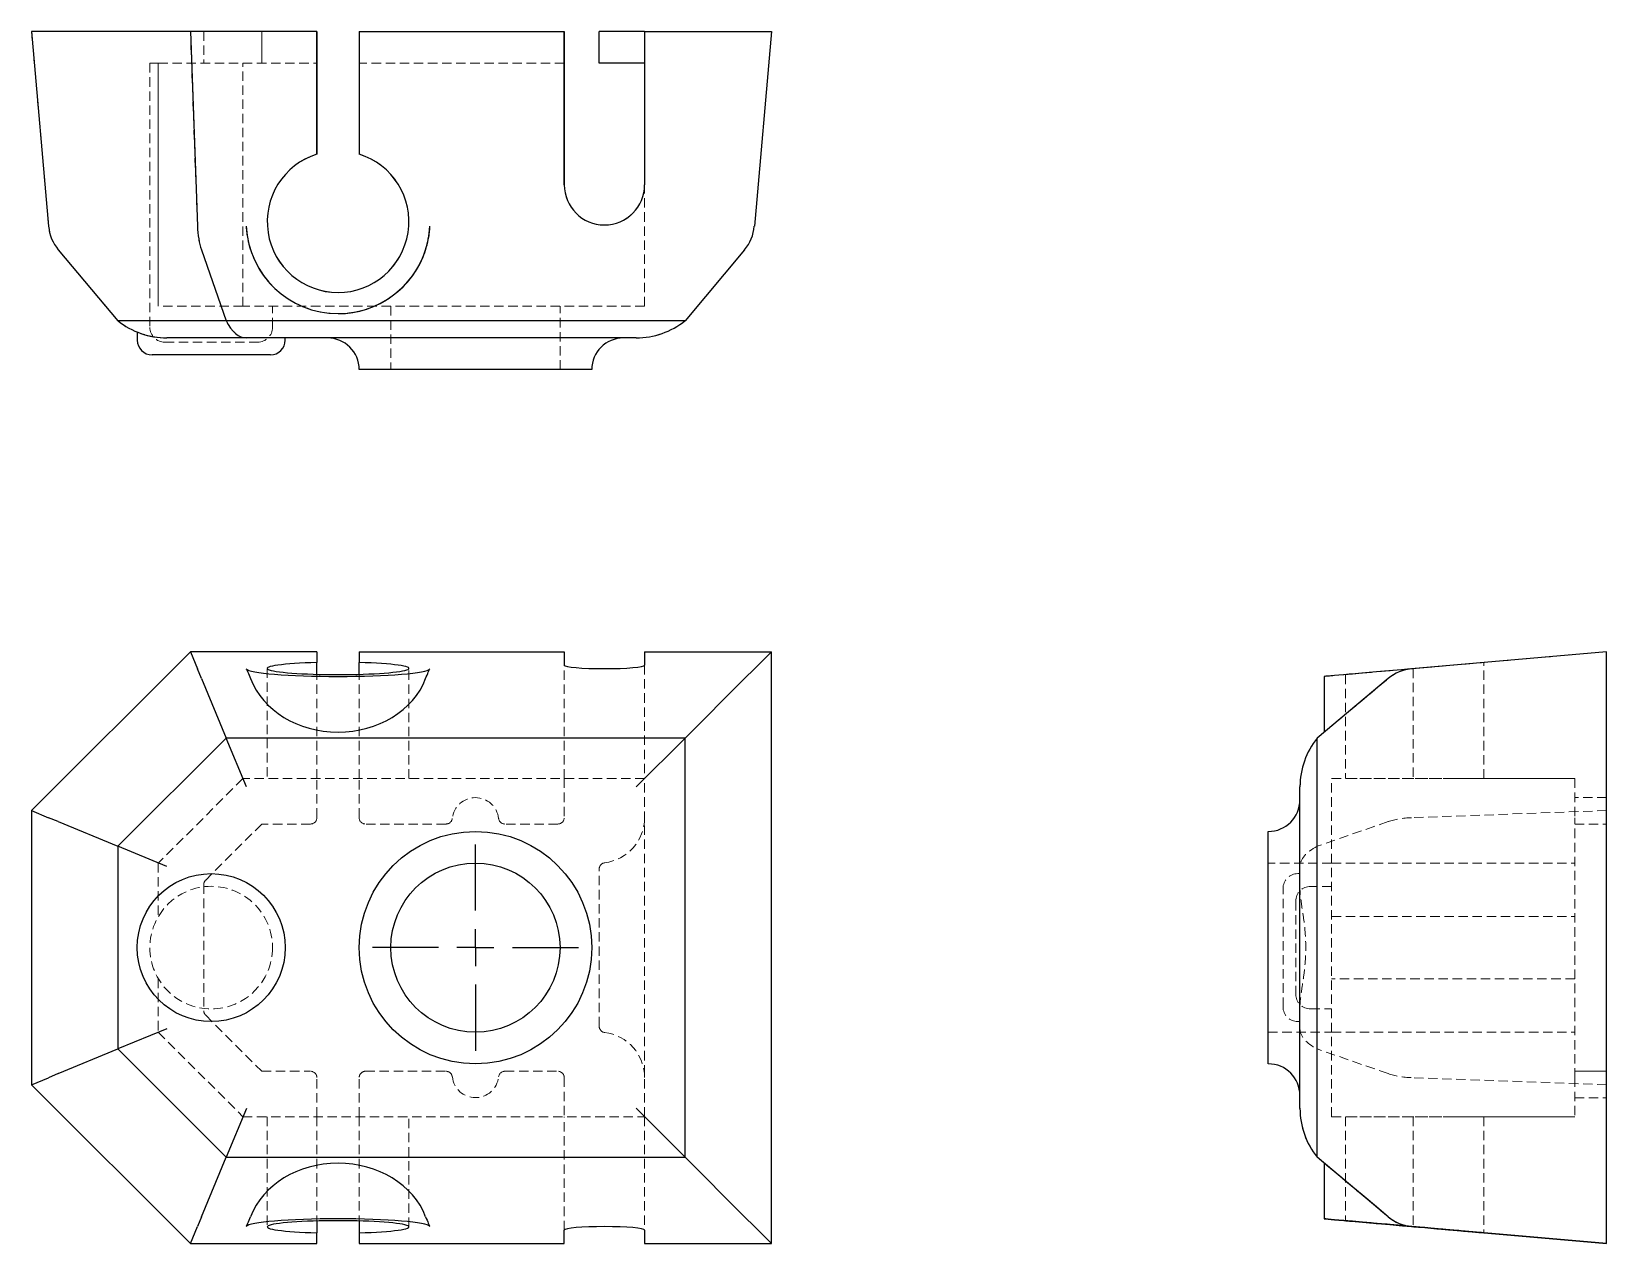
# Model space of a CAD drawing. Header units: millimetres. Extents: x 33 to 246, y 17 to 181.
import ezdxf

# ---------------------------------------------------------------- set-up
doc = ezdxf.new("R2010")
doc.units = ezdxf.units.MM
doc.linetypes.add('HIDDEN', pattern=[1.905, 1.27, -0.635])
doc.layers.add('10', color=7, linetype='Continuous')

# ---------------------------------------------------------------- blocks, each defined once
blk = doc.blocks.new('SW_CENTERMARKSYMBOL_0')
at = {"layer": '10', "color": 0}
for p, q in [((0, 5), (0, 13.93)), ((0, 0), (0, 2.5)), ((-5, 0), (-13.93, 0)), ((0, 0), (-2.5, 0)), ((0, 0), (0, -2.5)), ((0, 0), (2.5, 0)), ((5, 0), (13.93, 0)), ((0, -5), (0, -13.93))]:
    blk.add_line(p, q, dxfattribs=at)

msp = doc.modelspace()

# ---------------------------------------------------------------- linework, layer by layer
at = {"color": 7, "linetype": 'Continuous', "lineweight": 25}
for p, q in [((33, 180.86), (35.3, 154.52)), ((54.47, 180.86), (33, 180.86)), ((54.47, 180.86), (55.42, 154.52)), ((71.57, 180.86), (54.47, 180.86)), ((71.57, 180.86), (71.57, 164.28)), ((71.57, 176.57), (71.57, 180.86)), ((71.57, 180.86), (71.57, 180.86)), ((71.57, 180.86), (71.57, 180.86)), ((71.57, 180.86), (71.57, 164.28)), ((71.57, 180.86), (71.57, 180.86)), ((77.28, 180.86), (77.28, 164.28)), ((77.28, 180.86), (105, 180.86)), ((105, 180.86), (105, 160.14)), ((105, 176.57), (105, 180.86)), ((105, 180.86), (105, 180.86)), ((105, 180.86), (105, 180.86)), ((105, 180.86), (105, 160.14)), ((105, 180.86), (105, 180.86)), ((109.71, 176.57), (109.71, 180.86)), ((110.46, 180.86), (109.71, 180.86)), ((115.85, 180.86), (110.46, 180.86)), ((115.85, 180.86), (115.85, 160.14)), ((115.85, 180.86), (133, 180.86)), ((133, 180.86), (130.69, 154.52)), ((133, 180.86), (130.7, 154.52)), ((133, 180.86), (133, 180.86)), ((71.57, 164.28), (71.57, 176.57)), ((71.57, 176.57), (71.57, 176.57)), ((71.57, 176.57), (71.57, 176.57)), ((71.57, 164.28), (71.57, 176.57)), ((71.57, 176.57), (71.57, 176.57)), ((105, 176.57), (105, 176.57)), ((105, 176.57), (105, 160.14)), ((105, 176.57), (105, 176.57)), ((105, 160.14), (105, 176.57)), ((105, 176.57), (105, 176.57)), ((110.46, 176.57), (109.71, 176.57)), ((115.85, 176.57), (110.46, 176.57)), ((71.57, 164.28), (71.57, 164.28)), ((71.57, 164.28), (71.57, 164.28)), ((36.62, 151.35), (44.66, 141.76)), ((55.97, 151.35), (59.3, 141.76)), ((129.38, 151.35), (121.34, 141.76)), ((129.38, 151.35), (121.34, 141.76)), ((74.43, 142.71), (74.43, 142.71)), ((59.3, 141.76), (44.66, 141.76)), ((121.34, 141.76), (59.3, 141.76)), ((121.34, 141.76), (121.34, 141.76)), ((47.29, 140.21), (47.29, 139.14)), ((62.04, 139.43), (51.28, 139.43)), ((114.72, 139.43), (62.04, 139.43)), ((67.29, 139.14), (67.29, 139.43)), ((114.72, 139.43), (114.72, 139.43)), ((65.29, 137.14), (49.29, 137.14)), ((108.71, 135.14), (77.29, 135.14)), ((54.47, 97), (33, 75.53)), ((54.47, 97), (55.42, 94.69)), ((71.57, 97), (54.47, 97)), ((71.57, 97), (71.57, 95.55)), ((77.28, 97), (77.28, 95.55)), ((77.28, 97), (105, 97)), ((105, 97), (105, 95.19)), ((115.85, 97), (133, 97)), ((115.85, 97), (115.85, 95.19)), ((133, 97), (130.69, 94.7)), ((133, 17), (133, 97)), ((245.86, 97), (219.52, 94.7)), ((245.86, 17), (245.86, 97)), ((55.97, 93.38), (55.42, 94.69)), ((71.57, 93.95), (71.57, 95.55)), ((77.28, 93.95), (77.28, 95.55)), ((129.38, 93.38), (130.69, 94.7)), ((207.71, 93.66), (207.71, 86.14)), ((55.97, 93.38), (59.3, 85.34)), ((129.38, 93.38), (121.34, 85.34)), ((216.35, 93.38), (206.76, 85.34)), ((59.3, 85.34), (44.66, 70.7)), ((62.04, 78.72), (59.3, 85.34)), ((121.34, 85.34), (59.3, 85.34)), ((114.72, 78.72), (121.34, 85.34)), ((121.34, 28.66), (121.34, 85.34)), ((206.76, 28.66), (206.76, 85.34)), ((204.43, 35.28), (204.43, 78.72)), ((33, 75.53), (35.3, 74.57)), ((33, 75.53), (33, 38.47)), ((36.62, 74.03), (35.3, 74.57)), ((36.62, 74.03), (44.66, 70.7)), ((200.14, 41.29), (200.14, 72.71)), ((44.66, 70.7), (44.66, 43.3)), ((51.28, 67.96), (44.66, 70.7)), ((51.28, 46.04), (44.66, 43.3)), ((36.62, 39.97), (44.66, 43.3)), ((44.66, 43.3), (59.3, 28.66)), ((33, 38.47), (35.31, 39.42)), ((33, 38.47), (54.47, 17)), ((36.62, 39.97), (35.31, 39.42)), ((62.04, 35.27), (59.3, 28.66)), ((114.72, 35.28), (121.34, 28.66)), ((204.43, 35.27), (204.43, 35.28)), ((55.97, 20.62), (59.3, 28.66)), ((59.3, 28.66), (121.34, 28.66)), ((129.38, 20.62), (121.34, 28.66)), ((207.71, 27.86), (206.76, 28.66)), ((206.76, 28.66), (206.76, 28.66)), ((216.35, 20.62), (206.76, 28.66)), ((207.71, 27.86), (207.71, 20.34)), ((54.47, 17), (55.43, 19.3)), ((55.97, 20.62), (55.43, 19.3)), ((71.57, 20.05), (71.57, 18.45)), ((77.29, 20.05), (77.29, 18.45)), ((129.38, 20.62), (130.7, 19.31)), ((133, 17), (130.7, 19.31)), ((245.86, 17), (219.52, 19.31)), ((245.86, 17), (219.52, 19.3)), ((71.57, 17), (71.57, 18.45)), ((77.29, 18.45), (77.29, 17)), ((105, 17), (105, 18.81)), ((115.86, 18.81), (115.86, 17)), ((225.14, 18.81), (245.86, 17)), ((245.86, 17), (225.14, 18.81)), ((229.28, 18.45), (245.86, 17)), ((245.86, 17), (229.28, 18.45)), ((229.28, 18.45), (229.28, 18.45)), ((54.47, 17), (71.57, 17)), ((77.29, 17), (105, 17)), ((115.86, 17), (133, 17)), ((245.86, 17), (245.86, 17)), ((245.86, 17), (245.86, 17)), ((245.86, 17), (245.86, 17)), ((245.86, 17), (245.86, 17)), ((245.86, 17), (245.86, 17))]:
    msp.add_line(p, q, dxfattribs=at)
at = {"color": 7, "linetype": 'HIDDEN', "lineweight": 18}
for p, q in [((33, 180.86), (35.31, 154.52)), ((54.47, 180.86), (55.43, 154.52)), ((56.29, 180.86), (56.29, 176.57)), ((64.12, 176.57), (64.12, 180.86)), ((64.12, 180.86), (64.12, 176.57)), ((77.29, 176.57), (77.29, 180.86)), ((77.29, 164.28), (77.29, 180.86)), ((115.85, 180.86), (115.85, 176.57)), ((115.86, 160.14), (115.86, 180.86)), ((50.14, 176.57), (49, 176.57)), ((49, 176.57), (49, 140.86)), ((50.14, 176.57), (61.57, 176.57)), ((50.14, 143.71), (50.14, 176.57)), ((50.14, 143.71), (50.14, 176.57)), ((50.14, 176.57), (50.14, 143.71)), ((50.14, 143.71), (50.14, 176.57)), ((61.57, 176.57), (71.57, 176.57)), ((61.57, 143.71), (61.57, 176.57)), ((61.57, 143.71), (61.57, 176.57)), ((77.28, 164.28), (77.28, 176.57)), ((105, 176.57), (77.28, 176.57)), ((77.29, 164.28), (77.29, 176.57)), ((115.85, 176.57), (115.85, 176.57)), ((115.86, 176.57), (115.85, 176.57)), ((77.28, 164.28), (77.28, 164.28)), ((77.29, 164.28), (77.29, 164.28)), ((115.85, 143.71), (115.85, 160.14)), ((115.86, 143.71), (115.86, 160.14)), ((110.43, 154.71), (110.43, 154.71)), ((110.43, 154.71), (110.43, 154.71)), ((36.62, 151.35), (44.66, 141.76)), ((55.97, 151.35), (59.3, 141.76)), ((74.43, 145.57), (74.43, 145.57)), ((74.43, 145.57), (74.43, 145.57)), ((61.57, 143.71), (50.14, 143.71)), ((115.85, 143.71), (61.57, 143.71)), ((65.57, 140.86), (65.57, 143.71)), ((74.43, 142.71), (74.43, 142.71)), ((81.57, 143.71), (81.57, 135.14)), ((104.43, 135.14), (104.43, 143.71)), ((115.86, 143.71), (115.85, 143.71)), ((47.29, 140.21), (47.29, 140.21)), ((51, 138.86), (63.07, 138.86)), ((63.07, 138.86), (63.57, 138.86)), ((245.86, 97), (219.52, 94.69)), ((245.86, 97), (225.14, 95.19)), ((245.86, 97), (225.14, 95.19)), ((245.86, 97), (229.28, 95.55)), ((245.86, 97), (229.28, 95.55)), ((64.86, 94.75), (64.86, 79.86)), ((71.57, 79.86), (71.57, 93.95)), ((77.28, 79.86), (77.28, 93.95)), ((84, 79.86), (84, 94.75)), ((105, 79.86), (105, 95.19)), ((115.85, 95.19), (115.85, 79.86)), ((210.57, 93.91), (210.57, 79.86)), ((219.71, 94.71), (219.71, 79.86)), ((229.28, 79.86), (229.28, 95.55)), ((216.35, 93.38), (206.76, 85.34)), ((207.71, 86.14), (207.71, 86.14)), ((61.57, 79.86), (50.14, 68.43)), ((115.85, 79.86), (61.57, 79.86)), ((71.57, 74.57), (71.57, 79.86)), ((77.28, 74.57), (77.28, 79.86)), ((105, 79.86), (105, 74.57)), ((115.86, 34.14), (115.85, 79.86)), ((208.71, 34.14), (208.71, 79.86)), ((208.71, 79.86), (241.57, 79.86)), ((208.71, 79.86), (225.14, 79.86)), ((241.57, 79.86), (225.14, 79.86)), ((229.28, 79.86), (241.57, 79.86)), ((229.28, 79.86), (241.57, 79.86)), ((229.28, 79.86), (229.28, 79.86)), ((241.57, 79.86), (241.57, 74.57)), ((245.86, 77.29), (241.57, 77.29)), ((245.86, 75.53), (219.52, 74.57)), ((241.57, 39.43), (241.57, 74.57)), ((64.12, 73.71), (56.54, 66.13)), ((70.71, 73.71), (64.12, 73.71)), ((89.02, 73.71), (78.14, 73.71)), ((104.14, 73.71), (96.98, 73.71)), ((216.35, 74.03), (206.76, 70.7)), ((241.57, 73.71), (245.86, 73.71)), ((241.57, 73.71), (245.86, 73.71)), ((241.57, 73.71), (245.86, 73.71)), ((50.14, 68.43), (50.14, 61.2)), ((208.71, 68.43), (200.14, 68.43)), ((208.71, 68.43), (241.57, 68.43)), ((109.71, 46.38), (109.71, 67.62)), ((204.43, 67), (204.14, 67)), ((56.29, 65.53), (56.29, 48.47)), ((202.14, 49), (202.14, 65)), ((208.71, 65.28), (205.86, 65.28)), ((203.86, 63.28), (203.86, 59.45)), ((208.71, 61.2), (241.57, 61.2)), ((203.86, 59.45), (203.86, 50.71)), ((50.14, 52.8), (50.14, 45.57)), ((241.57, 52.8), (208.71, 52.8)), ((56.54, 47.86), (64.12, 40.28)), ((204.14, 47), (204.43, 47)), ((205.86, 48.71), (208.71, 48.71)), ((50.14, 45.57), (61.57, 34.14)), ((200.14, 45.57), (208.71, 45.57)), ((208.71, 45.57), (241.57, 45.57)), ((216.35, 39.97), (206.76, 43.3)), ((64.12, 40.28), (70.71, 40.29)), ((71.57, 34.14), (71.57, 39.43)), ((77.29, 34.14), (77.29, 39.43)), ((78.14, 40.29), (89.02, 40.29)), ((96.98, 40.29), (104.14, 40.29)), ((105, 39.43), (105, 34.14)), ((245.86, 38.47), (219.52, 39.42)), ((241.57, 40.29), (245.86, 40.29)), ((241.57, 40.29), (245.86, 40.29)), ((245.86, 40.29), (241.57, 40.29)), ((245.86, 40.28), (241.57, 40.28)), ((241.57, 39.43), (241.57, 34.14)), ((241.57, 36.71), (245.86, 36.71)), ((61.57, 34.14), (115.86, 34.14)), ((64.86, 34.14), (64.86, 19.25)), ((71.57, 34.14), (71.57, 20.05)), ((77.29, 34.14), (77.29, 20.05)), ((84, 19.25), (84, 34.14)), ((105, 18.81), (105, 34.14)), ((115.86, 34.14), (115.86, 18.81)), ((208.71, 34.14), (225.14, 34.14)), ((208.71, 34.14), (208.71, 34.14)), ((208.71, 34.14), (241.57, 34.14)), ((210.57, 34.14), (210.57, 20.09)), ((219.71, 34.14), (219.71, 19.29)), ((225.14, 34.14), (241.57, 34.14)), ((229.28, 34.14), (229.28, 18.45)), ((229.28, 34.14), (241.57, 34.14)), ((229.28, 34.14), (241.57, 34.14)), ((241.57, 34.14), (241.57, 34.14)), ((241.57, 34.14), (241.57, 34.14)), ((241.57, 34.14), (241.57, 34.14)), ((216.35, 20.62), (207.71, 27.86))]:
    msp.add_line(p, q, dxfattribs=at)
at = {"color": 7, "linetype": 'HIDDEN', "lineweight": 18, "flags": 128}
for points in [[(229.28, 79.86), (228.91, 79.86), (228.44, 79.86), (227.87, 79.86), (227.21, 79.86), (226.47, 79.86), (225.65, 79.86), (224.76, 79.86), (223.82, 79.86), (222.84, 79.86), (221.82, 79.86), (220.78, 79.86), (219.74, 79.86), (218.7, 79.86), (217.68, 79.86), (216.68, 79.86), (215.73, 79.86), (214.83, 79.86), (214, 79.86), (213.23, 79.86), (212.55, 79.86), (211.96, 79.86), (211.47, 79.86), (211.08, 79.86), (210.8, 79.86), (210.63, 79.86), (210.57, 79.86), (210.63, 79.86), (210.8, 79.86), (211.08, 79.86), (211.47, 79.86), (211.96, 79.86), (212.55, 79.86), (213.23, 79.86), (214, 79.86), (214.83, 79.86), (215.73, 79.86), (216.68, 79.86), (217.68, 79.86), (218.7, 79.86), (219.74, 79.86), (220.78, 79.86), (221.82, 79.86), (222.84, 79.86), (223.82, 79.86), (224.76, 79.86), (225.65, 79.86), (226.47, 79.86), (227.21, 79.86), (227.87, 79.86), (228.44, 79.86), (228.91, 79.86), (229.28, 79.86)], [(225.14, 79.86), (224.37, 79.86), (223.61, 79.86), (222.89, 79.86), (222.21, 79.86), (221.59, 79.86), (221.04, 79.86), (220.58, 79.86), (220.2, 79.86), (219.93, 79.86), (219.77, 79.86), (219.71, 79.86), (219.77, 79.86), (219.93, 79.86), (220.2, 79.86), (220.58, 79.86), (221.04, 79.86), (221.59, 79.86), (222.21, 79.86), (222.89, 79.86), (223.61, 79.86), (224.37, 79.86), (225.14, 79.86)], [(229.28, 34.14), (228.91, 34.14), (228.44, 34.14), (227.87, 34.14), (227.21, 34.14), (226.47, 34.14), (225.65, 34.14), (224.76, 34.14), (223.82, 34.14), (222.84, 34.14), (221.82, 34.14), (220.78, 34.14), (219.74, 34.14), (218.7, 34.14), (217.68, 34.14), (216.68, 34.14), (215.73, 34.14), (214.83, 34.14), (214, 34.14), (213.23, 34.14), (212.55, 34.14), (211.96, 34.14), (211.47, 34.14), (211.08, 34.14), (210.8, 34.14), (210.63, 34.14), (210.57, 34.14), (210.63, 34.14), (210.8, 34.14), (211.08, 34.14), (211.47, 34.14), (211.96, 34.14), (212.55, 34.14), (213.23, 34.14), (214, 34.14), (214.83, 34.14), (215.73, 34.14), (216.68, 34.14), (217.68, 34.14), (218.7, 34.14), (219.74, 34.14), (220.78, 34.14), (221.82, 34.14), (222.84, 34.14), (223.82, 34.14), (224.76, 34.14), (225.65, 34.14), (226.47, 34.14), (227.21, 34.14), (227.87, 34.14), (228.44, 34.14), (228.91, 34.14), (229.28, 34.14)], [(225.14, 34.14), (224.37, 34.14), (223.61, 34.14), (222.89, 34.14), (222.21, 34.14), (221.59, 34.14), (221.04, 34.14), (220.58, 34.14), (220.2, 34.14), (219.93, 34.14), (219.77, 34.14), (219.71, 34.14), (219.77, 34.14), (219.93, 34.14), (220.2, 34.14), (220.58, 34.14), (221.04, 34.14), (221.59, 34.14), (222.21, 34.14), (222.89, 34.14), (223.61, 34.14), (224.37, 34.14), (225.14, 34.14)]]:
    msp.add_lwpolyline(points, dxfattribs=at)
at = {"color": 7, "linetype": 'Continuous', "lineweight": 25}
for centre, radius in [((93, 57), 15.71), ((93, 57), 11.43), ((57.29, 57), 10)]:
    msp.add_circle(centre, radius, dxfattribs=at)
at = {"color": 7, "linetype": 'HIDDEN', "lineweight": 18}
msp.add_circle((57.29, 57), 8.29, dxfattribs=at)
at = {"color": 7, "linetype": 'Continuous', "lineweight": 25}
for centre, radius, start, end in [((74.43, 155.14), 9.57, 107.368, 270), ((74.43, 155.14), 9.57, 107.368, 270), ((110.43, 160.14), 5.43, 180.0001, 270), ((110.43, 160.14), 5.43, 180.0001, 270), ((49.29, 139.14), 2, 180, 270), ((65.29, 139.14), 2, 270, 0), ((73, 135.14), 4.29, 0, 90), ((113, 135.14), 4.29, 90, 180), ((200.14, 77), 4.29, 270, 0), ((200.14, 37), 4.29, 0, 90)]:
    msp.add_arc(centre, radius, start, end, dxfattribs=at)
at = {"color": 7, "linetype": 'HIDDEN', "lineweight": 18}
for centre, radius, start, end in [((74.43, 155.14), 9.57, 270, 72.632), ((110.43, 160.14), 5.43, 270, 359.9999), ((110.43, 160.14), 5.43, 270, 359.9999), ((51, 140.86), 2, 180, 270), ((63.57, 140.86), 2, 270, 0), ((93, 74.14), 3.14, 6.1533, 173.852), ((70.71, 74.57), 0.857, 270.0027, 0.0027), ((78.14, 74.57), 0.857, 180.0027, 270.0027), ((104.14, 74.57), 0.857, 270.0027, 0.0027), ((109.71, 74.57), 6.14, 277.0361, 0.0027), ((89.02, 74.57), 0.857, 270.0027, 353.852), ((96.98, 74.57), 0.857, 186.1533, 270.0027), ((110.57, 67.62), 0.857, 97.0361, 180.0027), ((57.14, 65.53), 0.857, 135.0027, 180.0027), ((204.14, 65), 2, 90, 180), ((205.86, 63.28), 2, 90, 180), ((204.14, 49), 2, 180, 270), ((205.86, 50.71), 2, 180, 270), ((57.14, 48.47), 0.857, 180.0027, 225.0027), ((110.57, 46.38), 0.857, 180.0027, 262.9692), ((109.71, 39.43), 6.14, 0.0027, 82.9692), ((70.71, 39.43), 0.857, 0.0027, 90.0027), ((78.14, 39.43), 0.857, 90.0027, 180.0027), ((89.02, 39.43), 0.857, 6.1533, 90.0027), ((93, 39.86), 3.14, 186.1533, 353.852), ((96.98, 39.43), 0.857, 90.0027, 173.852), ((104.14, 39.43), 0.857, 0.0027, 90.0027)]:
    msp.add_arc(centre, radius, start, end, dxfattribs=at)
at = {"color": 7, "linetype": 'Continuous', "lineweight": 25}
for centre, major_axis, ratio, start_param, end_param in [((74.43, 155.14), (-6.77, 6.77), 0.999996, 5.80105, 11.477978), ((74.43, 155.14), (6.77, 6.77), 0.999996, 1.088392, 3.926856), ((110.43, 160.14), (-3.84, 3.84), 0.999996, 0.785534, 3.927124), ((110.43, 160.14), (3.84, 3.84), 0.999996, 2.356062, 3.926856), ((41, 155.02), (5.71, 0), 0.999981, 3.228859, 3.839724), ((57.78, 155.02), (0, 5.71), 0.41426, 1.658063, 2.268928), ((74.43, 155.14), (-8.79, 8.79), 0.999996, 0.835542, 3.877115), ((125, 155.02), (0, 5.71), 0.999953, 4.014257, 4.625123), ((125, 155.02), (5.71, 0), 0.999953, 5.585054, 6.195919), ((74.43, 155.14), (-8.79, 8.79), 0.999961, 2.356218, 3.616602), ((51.28, 149.97), (10.54, 0), 0.999981, 4.033907, 4.712389), ((62.04, 149.97), (0, 10.54), 0.41426, 2.463111, 3.141593), ((114.72, 149.97), (0, 10.54), 0.999953, 3.141593, 3.820074), ((114.72, 149.97), (10.54, 0), 0.999953, 4.712389, 5.390871), ((74.43, 94.75), (12.43, 0), 0.087489, 3.191602, 6.233176), ((74.43, 94.75), (9.57, 0), 0.087489, 1.873925, 7.550853), ((110.43, 95.19), (5.43, 0), 0.087489, 3.141594, 6.283184), ((220.14, 94.75), (12.43, 1.09), 0.000046, 1.63304, 3.141589), ((220.02, 89), (0, 5.71), 0.999953, 0.087266, 0.698132), ((74.43, 96.56), (12.43, 0), 0.8391, 3.452006, 5.972772), ((214.97, 78.72), (0, 10.54), 0.999953, 0.892315, 1.570796), ((214.97, 35.28), (10.54, 0), 0.999953, 3.141593, 3.820074), ((214.97, 35.27), (0, 10.54), 0.999981, 1.570796, 2.249278), ((74.43, 17.43), (12.43, 0), 0.8391, 0.310413, 2.83118), ((220.14, 17.43), (12.43, -10.43), 0.000027, 1.881232, 3.141616), ((74.43, 19.25), (12.43, 0), 0.087489, 0.05001, 3.091583), ((74.43, 19.25), (9.57, 0), 0.087489, 5.015517, 10.692446), ((110.43, 18.81), (5.43, 0), 0.087489, 0.000002, 3.141591), ((220.14, 19.25), (12.43, -1.09), 0.000046, 1.62081, 4.662383), ((220.14, 19.25), (9.57, -0.84), 0.000046, 0.303132, 5.980061), ((220.02, 25), (5.71, 0), 0.999953, 4.014257, 4.625123), ((225.14, 18.81), (5.43, -0.47), 0.000046, 1.570802, 4.712391)]:
    msp.add_ellipse(centre, major_axis=major_axis, ratio=ratio, start_param=start_param, end_param=end_param, dxfattribs=at)
at = {"color": 7, "linetype": 'HIDDEN', "lineweight": 18}
for centre, major_axis, ratio, start_param, end_param in [((74.43, 155.14), (6.77, 6.77), 0.999996, 3.926856, 6.765321), ((110.43, 160.14), (3.84, 3.84), 0.999996, 3.926856, 5.497651), ((41, 155.02), (0, 5.71), 0.999981, 1.658063, 2.268928), ((57.78, 155.02), (0, 5.71), 0.414167, 1.658063, 2.268928), ((74.43, 155.14), (8.79, 8.79), 0.999996, 2.40607, 2.587047), ((74.43, 155.14), (8.79, 8.79), 0.999996, 5.404508, 5.447643), ((74.43, 155.14), (8.79, 8.79), 0.999996, 2.605066, 5.216642), ((74.43, 155.14), (-8.79, 8.79), 0.999961, 1.095835, 2.356218), ((74.43, 155.14), (8.79, 8.79), 0.999961, 2.666584, 5.18735), ((51.28, 149.97), (0, 10.54), 0.999981, 2.463111, 3.141593), ((62.04, 149.97), (0, 10.54), 0.414167, 2.463111, 3.141593), ((220.14, 94.75), (12.43, 1.09), 0.000046, 3.141589, 4.662375), ((220.14, 94.75), (9.57, 0.84), 0.000046, 0.303124, 5.980053), ((220.14, 94.75), (12.43, 1.09), 0.000046, 1.620802, 1.63304), ((225.14, 95.19), (5.43, 0.47), 0.000046, 1.570794, 4.712383), ((220.14, 96.56), (12.43, 10.43), 0.000027, 1.881186, 4.401953), ((214.97, 78.72), (10.54, 0), 0.999981, 2.463111, 3.141593), ((220.02, 72.21), (5.71, 0), 0.414167, 1.658063, 2.268928), ((214.97, 67.96), (10.54, 0), 0.414167, 2.463111, 3.141593), ((214.97, 46.04), (10.54, 0), 0.41426, 3.141593, 3.820074), ((220.02, 41.78), (5.71, 0), 0.41426, 4.014257, 4.625123), ((220.14, 17.43), (12.43, -10.43), 0.000027, 3.141616, 4.401999)]:
    msp.add_ellipse(centre, major_axis=major_axis, ratio=ratio, start_param=start_param, end_param=end_param, dxfattribs=at)
for points, knots in [([(62.01, 154.52), (62.05, 153.9), (62.12, 153.3), (62.33, 152.23), (62.46, 151.75), (62.59, 151.35)], [0, 0, 0, 0, 0.5, 0.5, 1, 1, 1, 1]), ([(51.28, 139.43), (50.58, 139.43), (49.99, 139.5), (48.99, 139.67), (48.58, 139.77), (47.93, 139.97), (47.69, 140.06), (47.37, 140.18), (47.29, 140.21), (47.29, 140.21), (47.37, 140.18), (47.69, 140.06), (47.93, 139.97), (48.58, 139.77), (48.99, 139.67), (49.99, 139.5), (50.58, 139.43), (51.28, 139.43)], [0, 0, 0, 0, 0.125, 0.125, 0.25, 0.25, 0.375, 0.375, 0.5, 0.5, 0.625, 0.625, 0.75, 0.75, 0.875, 0.875, 1, 1, 1, 1]), ([(216.35, 93.38), (216.75, 93.72), (217.23, 94.02), (218.3, 94.48), (218.9, 94.64), (219.52, 94.69)], [0, 0, 0, 0, 0.5, 0.5, 1, 1, 1, 1]), ([(204.43, 49.01), (204.43, 49.53), (204.5, 50.11), (204.67, 51.36), (204.77, 52.02), (204.97, 53.39), (205.06, 54.09), (205.18, 55.53), (205.21, 56.27), (205.21, 57.73), (205.18, 58.46), (205.06, 59.9), (204.97, 60.61), (204.77, 61.98), (204.67, 62.64), (204.5, 63.88), (204.43, 64.47), (204.43, 64.99)], [0, 0, 0, 0, 0.125, 0.125, 0.25, 0.25, 0.375, 0.375, 0.5, 0.5, 0.625, 0.625, 0.75, 0.75, 0.875, 0.875, 1, 1, 1, 1])]:
    msp.add_open_spline(points, degree=3, knots=knots, dxfattribs=at)
at = {"color": 7, "linetype": 'Continuous', "lineweight": 25}
for points in [[(86.26, 151.35), (86.39, 151.75), (86.52, 152.23), (86.73, 153.3), (86.81, 153.9), (86.84, 154.52)], [(62.01, 94.69), (62.05, 94.64), (62.12, 94.48), (62.33, 94.02), (62.46, 93.72), (62.59, 93.38)], [(86.26, 93.38), (86.39, 93.72), (86.52, 94.02), (86.73, 94.48), (86.81, 94.64), (86.84, 94.69)], [(62.02, 19.3), (62.05, 19.36), (62.13, 19.52), (62.34, 19.98), (62.47, 20.28), (62.6, 20.62)], [(86.26, 20.62), (86.39, 20.28), (86.52, 19.98), (86.73, 19.52), (86.81, 19.36), (86.84, 19.3)], [(216.35, 20.62), (216.75, 20.28), (217.23, 19.98), (218.3, 19.52), (218.9, 19.36), (219.52, 19.3)]]:
    msp.add_open_spline(points, degree=3, knots=[0, 0, 0, 0, 0.5, 0.5, 1, 1, 1, 1], dxfattribs=at)

# ---------------------------------------------------------------- block references
at = {"layer": '10'}
msp.add_blockref('SW_CENTERMARKSYMBOL_0', (93, 57), dxfattribs=at)

doc.saveas('drawing.dxf')
